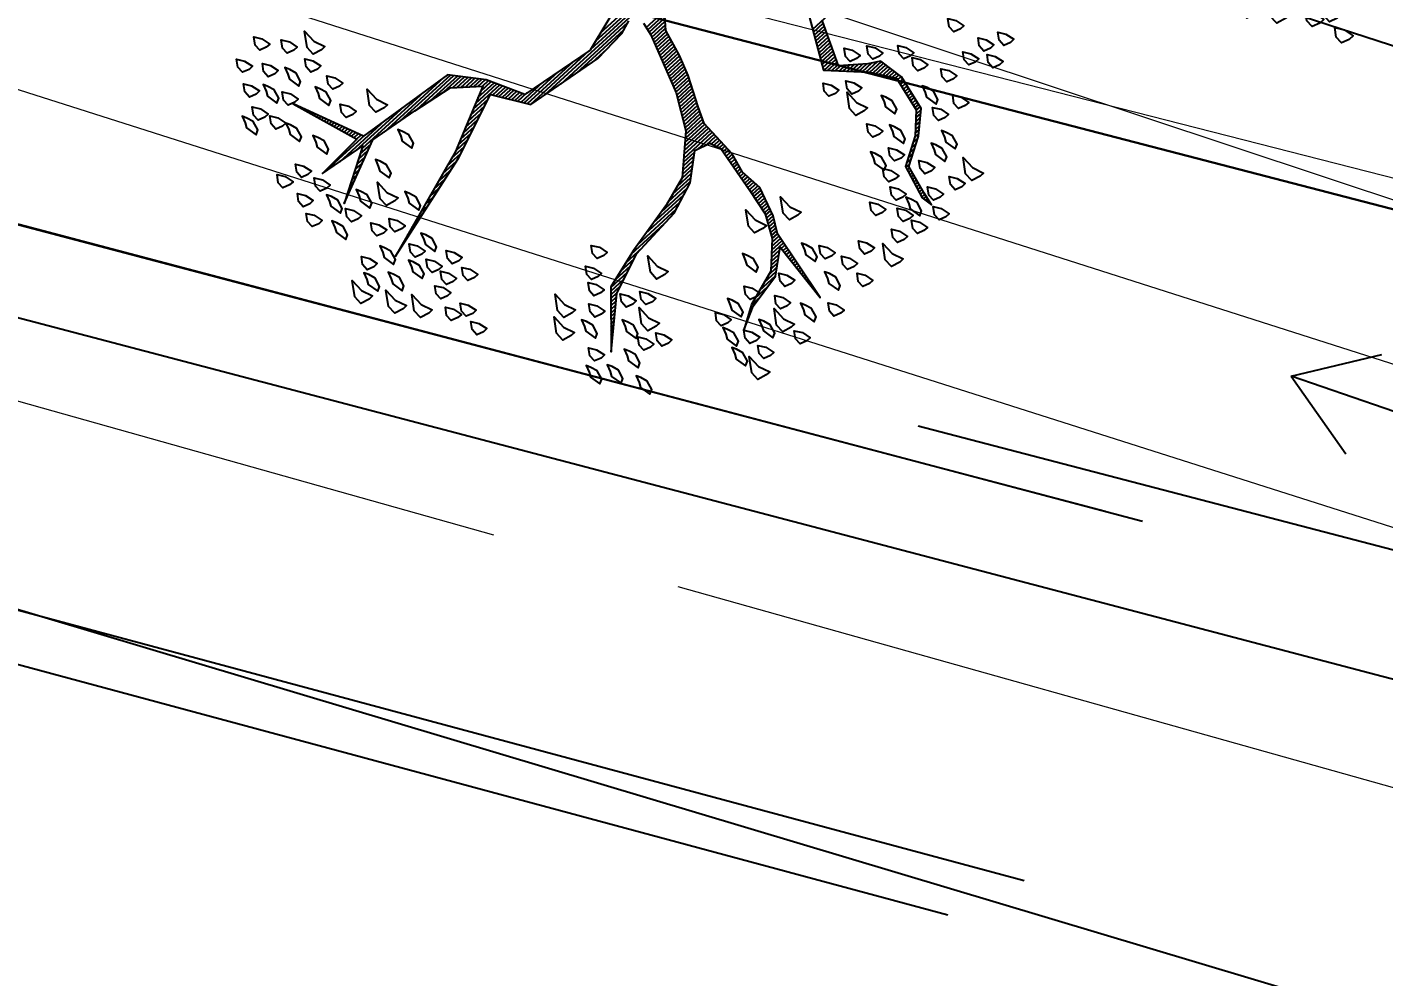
# Model space of a CAD drawing. Header units: metres. Extents: x 2 to 659295185, y -28 to 1124222152.
# Drawn here: x 654913.23 to 654934.5, y 1123112.4 to 1123127.3 of the extents above; entities that cross this region are included whole.
import ezdxf

# ---------------------------------------------------------------- set-up
doc = ezdxf.new("R2010")
doc.units = ezdxf.units.M
doc.header["$MEASUREMENT"] = 0
doc.linetypes.add('ACAD_ISO02W100', pattern=[15, 12, -3])
doc.layers.get('0').update_dxf_attribs({"linetype": 'CONTINUOUS'})
for name, color, linetype in [('Arboles', 3, 'CONTINUOUS'), ('CURVAS', 2, 'CONTINUOUS'), ('MANZANA', 30, 'CONTINUOUS'), ('VIA_ACCESO', 7, 'ACAD_ISO02W100'), ('Vialidad', 1, 'CONTINUOUS')]:
    doc.layers.add(name, color=color, linetype=linetype)
doc.layers.add('LIMITE 2017 IGVSB', color=7, linetype='CONTINUOUS', lineweight=120)
doc.styles.get("Standard").update_dxf_attribs({"font": 'tahoma.ttf'})
doc.dimstyles.new('ISO-25', dxfattribs={"dimtxt": 2.5, "dimasz": 2.5, "dimexe": 1.25, "dimexo": 0.625, "dimtad": 1, "dimtxsty": 'Standard', "dimcen": 2.5, "dimadec": 0, "dimazin": 0, "dimtfac": 1, "dimtmove": 0, "dimatfit": 3, "dimfxl": 1, "dimarcsym": 0})

# ---------------------------------------------------------------- blocks, each defined once
blk = doc.blocks.new('*X2402')
at = {"color": 0}
for p, q in [((16.5321, 17.11), (16.5325, 17.11)), ((16.5355, 17.1), (16.5367, 17.1)), ((16.5388, 17.09), (16.5409, 17.09)), ((16.5421, 17.08), (16.5451, 17.08)), ((16.5454, 17.07), (16.5493, 17.07)), ((16.5488, 17.06), (16.5535, 17.06)), ((16.5521, 17.05), (16.5577, 17.05)), ((16.5554, 17.04), (16.5619, 17.04)), ((16.5588, 17.03), (16.566, 17.03)), ((16.5621, 17.02), (16.5702, 17.02)), ((16.5654, 17.01), (16.5744, 17.01)), ((16.5688, 17), (16.5786, 17)), ((16.5721, 16.99), (16.5828, 16.99)), ((16.5754, 16.98), (16.587, 16.98)), ((16.5788, 16.97), (16.5912, 16.97)), ((16.5821, 16.96), (16.5954, 16.96)), ((16.5854, 16.95), (16.5996, 16.95)), ((16.5888, 16.94), (16.6038, 16.94)), ((16.5921, 16.93), (16.608, 16.93)), ((16.5954, 16.92), (16.6122, 16.92)), ((16.5988, 16.91), (16.6164, 16.91)), ((16.6021, 16.9), (16.6206, 16.9)), ((16.6054, 16.89), (16.6248, 16.89)), ((16.6088, 16.88), (16.629, 16.88)), ((16.6121, 16.87), (16.6331, 16.87)), ((16.443, 16.85), (16.6488, 16.85)), ((16.513, 16.84), (16.7388, 16.84)), ((16.583, 16.83), (16.8288, 16.83)), ((16.6154, 16.86), (16.6373, 16.86)), ((16.5531, 16.79), (16.5956, 16.79)), ((16.5708, 16.8), (16.6189, 16.8)), ((16.5885, 16.81), (16.6422, 16.81)), ((16.6062, 16.82), (16.9188, 16.82)), ((16.7083, 16.81), (17.0088, 16.81)), ((16.7816, 16.8), (17.0309, 16.8)), ((16.8532, 16.79), (17.0394, 16.79)), ((16.4647, 16.74), (16.4789, 16.74)), ((16.4824, 16.75), (16.5022, 16.75)), ((16.5001, 16.76), (16.5256, 16.76)), ((16.5178, 16.77), (16.5489, 16.77)), ((16.5355, 16.78), (16.5722, 16.78)), ((16.9132, 16.78), (17.0478, 16.78)), ((16.9732, 16.77), (17.0563, 16.77)), ((17.0054, 16.76), (17.0647, 16.76)), ((17.0177, 16.75), (17.0732, 16.75)), ((17.0299, 16.74), (17.0817, 16.74)), ((16.4293, 16.72), (16.4322, 16.72)), ((16.447, 16.73), (16.4556, 16.73)), ((17.0421, 16.73), (17.0901, 16.73)), ((17.0543, 16.72), (17.0986, 16.72)), ((17.0665, 16.71), (17.1071, 16.71)), ((17.0788, 16.7), (17.1155, 16.7)), ((17.0288, 16.66), (17.1363, 16.66)), ((17.0504, 16.67), (17.1313, 16.67)), ((17.0719, 16.68), (17.1263, 16.68)), ((17.091, 16.69), (17.1213, 16.69)), ((16.9211, 16.61), (16.995, 16.61)), ((16.9427, 16.62), (17.0214, 16.62)), ((16.9642, 16.63), (17.0477, 16.63)), ((16.9858, 16.64), (17.0741, 16.64)), ((17.0073, 16.65), (17.1413, 16.65)), ((17.0964, 16.64), (17.1463, 16.64)), ((17.1031, 16.63), (17.1513, 16.63)), ((17.1097, 16.62), (17.1563, 16.62)), ((17.1164, 16.61), (17.1613, 16.61)), ((16.8265, 16.57), (16.8895, 16.57)), ((16.8565, 16.58), (16.9159, 16.58)), ((16.8781, 16.59), (16.9423, 16.59)), ((16.8996, 16.6), (16.9686, 16.6)), ((17.1231, 16.6), (17.1663, 16.6)), ((17.1297, 16.59), (17.1713, 16.59)), ((17.1364, 16.58), (17.1763, 16.58)), ((17.1431, 16.57), (17.1813, 16.57)), ((16.7015, 16.53), (16.7578, 16.53)), ((16.7328, 16.54), (16.7955, 16.54)), ((16.764, 16.55), (16.8332, 16.55)), ((16.7953, 16.56), (16.8632, 16.56)), ((17.1497, 16.56), (17.1971, 16.56)), ((17.1564, 16.55), (17.2651, 16.55)), ((17.163, 16.54), (17.3331, 16.54)), ((17.1697, 16.53), (17.401, 16.53)), ((17.511, 16.53), (17.8098, 16.53)), ((17.5448, 16.54), (17.8178, 16.54)), ((16.5453, 16.48), (16.5693, 16.48)), ((16.5765, 16.49), (16.607, 16.49)), ((16.6078, 16.5), (16.6447, 16.5)), ((16.639, 16.51), (16.6824, 16.51)), ((16.6703, 16.52), (16.7201, 16.52)), ((17.1764, 16.52), (17.469, 16.52)), ((17.2412, 16.51), (17.7938, 16.51)), ((17.3112, 16.5), (17.6466, 16.5)), ((17.3812, 16.49), (17.6166, 16.49)), ((17.4512, 16.48), (17.5245, 16.48)), ((17.4773, 16.52), (17.8018, 16.52)), ((16.4515, 16.45), (16.4563, 16.45)), ((16.4828, 16.46), (16.494, 16.46)), ((16.514, 16.47), (16.5317, 16.47)), ((17.6839, 16.44), (17.9326, 16.44)), ((17.6722, 16.39), (17.7352, 16.39)), ((17.6757, 16.4), (17.7432, 16.4)), ((17.6789, 16.41), (17.7512, 16.41)), ((17.6805, 16.42), (17.7592, 16.42)), ((17.6822, 16.43), (17.9666, 16.43)), ((17.6584, 16.35), (17.7214, 16.35)), ((17.6618, 16.36), (17.7239, 16.36)), ((17.6653, 16.37), (17.7264, 16.37)), ((17.6687, 16.38), (17.7289, 16.38)), ((17.6445, 16.31), (17.7114, 16.31)), ((17.648, 16.32), (17.7139, 16.32)), ((17.6514, 16.33), (17.7164, 16.33)), ((17.6549, 16.34), (17.7189, 16.34)), ((17.6272, 16.26), (17.6971, 16.26)), ((17.6307, 16.27), (17.7005, 16.27)), ((17.6341, 16.28), (17.7038, 16.28)), ((17.6376, 16.29), (17.7064, 16.29)), ((17.6411, 16.3), (17.7089, 16.3)), ((17.6134, 16.22), (17.6838, 16.22)), ((17.6168, 16.23), (17.6871, 16.23)), ((17.6203, 16.24), (17.6905, 16.24)), ((17.6237, 16.25), (17.6938, 16.25)), ((17.5981, 16.18), (17.6673, 16.18)), ((17.603, 16.19), (17.6719, 16.19)), ((17.6064, 16.2), (17.6766, 16.2)), ((17.6099, 16.21), (17.6805, 16.21)), ((17.5714, 16.13), (17.6443, 16.13)), ((17.5768, 16.14), (17.6489, 16.14)), ((17.5821, 16.15), (17.6535, 16.15)), ((17.5874, 16.16), (17.6581, 16.16)), ((17.5928, 16.17), (17.6627, 16.17)), ((17.5501, 16.09), (17.6259, 16.09)), ((17.5554, 16.1), (17.6304, 16.1)), ((17.5608, 16.11), (17.635, 16.11)), ((17.5661, 16.12), (17.6396, 16.12)), ((17.5234, 16.05), (17.6088, 16.05)), ((17.5341, 16.06), (17.6131, 16.06)), ((17.5394, 16.07), (17.6174, 16.07)), ((17.5448, 16.08), (17.6216, 16.08)), ((17.4698, 16), (17.6021, 16)), ((17.4806, 16.01), (17.6021, 16.01)), ((17.4913, 16.02), (17.6021, 16.02)), ((17.502, 16.03), (17.6021, 16.03)), ((17.5127, 16.04), (17.6045, 16.04)), ((18.1235, 16), (18.173, 16)), ((18.1287, 16.01), (18.1773, 16.01)), ((18.1339, 16.02), (18.4746, 16.02)), ((17.427, 15.96), (17.4799, 15.96)), ((17.4377, 15.97), (17.4922, 15.97)), ((17.4484, 15.98), (17.5044, 15.98)), ((17.4591, 15.99), (17.6021, 15.99)), ((17.5206, 15.98), (17.6021, 15.98)), ((17.5556, 15.97), (17.6021, 15.97)), ((17.5707, 15.96), (17.6021, 15.96)), ((18.1025, 15.96), (18.1562, 15.96)), ((18.1077, 15.97), (18.1604, 15.97)), ((18.113, 15.98), (18.1646, 15.98)), ((18.1182, 15.99), (18.1688, 15.99)), ((17.3386, 15.92), (17.431, 15.92)), ((17.3711, 15.93), (17.4433, 15.93)), ((17.4036, 15.94), (17.4555, 15.94)), ((17.4163, 15.95), (17.4677, 15.95)), ((17.5747, 15.95), (17.6021, 15.95)), ((17.5787, 15.94), (17.6021, 15.94)), ((17.5827, 15.93), (17.6021, 15.93)), ((17.5846, 15.92), (17.6021, 15.92)), ((18.0816, 15.92), (18.1394, 15.92)), ((18.0868, 15.93), (18.1436, 15.93)), ((18.092, 15.94), (18.1478, 15.94)), ((18.0973, 15.95), (18.152, 15.95)), ((17.1189, 15.87), (17.3117, 15.87)), ((17.1669, 15.88), (17.3397, 15.88)), ((17.2149, 15.89), (17.3677, 15.89)), ((17.2629, 15.9), (17.3957, 15.9)), ((17.3061, 15.91), (17.4188, 15.91)), ((17.5778, 15.87), (17.5996, 15.87)), ((17.5791, 15.88), (17.6018, 15.88)), ((17.5805, 15.89), (17.6021, 15.89)), ((17.5819, 15.9), (17.6021, 15.9)), ((17.5832, 15.91), (17.6021, 15.91)), ((18.0627, 15.88), (18.1225, 15.88)), ((18.0658, 15.89), (18.1267, 15.89)), ((18.0711, 15.9), (18.1309, 15.9)), ((18.0727, 15.87), (18.1183, 15.87)), ((18.0763, 15.91), (18.1351, 15.91)), ((16.9681, 15.83), (17.0472, 15.83)), ((17.0041, 15.84), (17.0729, 15.84)), ((17.0401, 15.85), (17.1235, 15.85)), ((17.0761, 15.86), (17.2435, 15.86)), ((17.5723, 15.83), (17.5907, 15.83)), ((17.5737, 15.84), (17.5929, 15.84)), ((17.575, 15.85), (17.5951, 15.85)), ((17.5764, 15.86), (17.5974, 15.86)), ((18.0827, 15.86), (18.1141, 15.86)), ((18.0927, 15.85), (18.1197, 15.85)), ((18.1027, 15.84), (18.1322, 15.84)), ((18.1127, 15.83), (18.1447, 15.83)), ((16.91, 15.79), (16.9444, 15.79)), ((16.919, 15.8), (16.9701, 15.8)), ((16.9281, 15.81), (16.9958, 15.81)), ((16.9371, 15.82), (17.0215, 15.82)), ((17.5669, 15.79), (17.5866, 15.79)), ((17.5682, 15.8), (17.5856, 15.8)), ((17.5696, 15.81), (17.5863, 15.81)), ((17.5709, 15.82), (17.5885, 15.82)), ((18.1227, 15.82), (18.1572, 15.82)), ((18.1327, 15.81), (18.1697, 15.81)), ((18.1427, 15.8), (18.1822, 15.8)), ((18.1527, 15.79), (18.1947, 15.79)), ((16.8648, 15.74), (16.8853, 15.74)), ((16.8738, 15.75), (16.8965, 15.75)), ((16.8829, 15.76), (16.9077, 15.76)), ((16.8919, 15.77), (16.9189, 15.77)), ((16.9009, 15.78), (16.9301, 15.78)), ((17.56, 15.74), (17.5916, 15.74)), ((17.5614, 15.75), (17.5906, 15.75)), ((17.5628, 15.76), (17.5896, 15.76)), ((17.5641, 15.77), (17.5886, 15.77)), ((17.5655, 15.78), (17.5876, 15.78)), ((18.1627, 15.78), (18.2105, 15.78)), ((18.1727, 15.77), (18.2271, 15.77)), ((18.182, 15.76), (18.2403, 15.76)), ((18.189, 15.75), (18.2422, 15.75)), ((18.196, 15.74), (18.244, 15.74)), ((16.8286, 15.7), (16.8406, 15.7)), ((16.8376, 15.71), (16.8518, 15.71)), ((16.8467, 15.72), (16.863, 15.72)), ((16.8557, 15.73), (16.8742, 15.73)), ((17.5535, 15.7), (17.5875, 15.7)), ((17.5551, 15.71), (17.5906, 15.71)), ((17.5568, 15.72), (17.5936, 15.72)), ((17.5585, 15.73), (17.5926, 15.73)), ((18.203, 15.73), (18.2458, 15.73)), ((18.21, 15.72), (18.2476, 15.72)), ((18.217, 15.71), (18.2494, 15.71)), ((18.224, 15.7), (18.2512, 15.7)), ((16.7924, 15.66), (16.7959, 15.66)), ((16.8014, 15.67), (16.8071, 15.67)), ((16.8105, 15.68), (16.8183, 15.68)), ((16.8195, 15.69), (16.8295, 15.69)), ((17.5468, 15.66), (17.5752, 15.66)), ((17.5485, 15.67), (17.5783, 15.67)), ((17.5501, 15.68), (17.5814, 15.68)), ((17.5518, 15.69), (17.5844, 15.69)), ((18.231, 15.69), (18.2531, 15.69)), ((18.2367, 15.66), (18.2553, 15.66)), ((18.238, 15.68), (18.2549, 15.68)), ((18.2385, 15.67), (18.2567, 15.67)), ((16.7833, 15.65), (16.7848, 15.65)), ((17.5302, 15.61), (17.5598, 15.61)), ((17.5352, 15.62), (17.5629, 15.62)), ((17.5402, 15.63), (17.566, 15.63)), ((17.5435, 15.64), (17.5691, 15.64)), ((17.5451, 15.65), (17.5721, 15.65)), ((18.2273, 15.61), (18.2459, 15.61)), ((18.2292, 15.62), (18.2478, 15.62)), ((18.231, 15.63), (18.2497, 15.63)), ((18.2329, 15.64), (18.2515, 15.64)), ((18.2348, 15.65), (18.2534, 15.65)), ((17.5102, 15.57), (17.5372, 15.57)), ((17.5152, 15.58), (17.5429, 15.58)), ((17.5202, 15.59), (17.5486, 15.59)), ((17.5252, 15.6), (17.5543, 15.6)), ((18.2198, 15.57), (18.2384, 15.57)), ((18.2217, 15.58), (18.2403, 15.58)), ((18.2235, 15.59), (18.2422, 15.59)), ((18.2254, 15.6), (18.244, 15.6)), ((17.4803, 15.53), (17.5226, 15.53)), ((17.4903, 15.54), (17.5241, 15.54)), ((17.5002, 15.55), (17.5257, 15.55)), ((17.5052, 15.56), (17.5315, 15.56)), ((18.2032, 15.53), (18.2284, 15.53)), ((18.2132, 15.54), (18.2328, 15.54)), ((18.216, 15.55), (18.2347, 15.55)), ((18.2179, 15.56), (18.2365, 15.56)), ((17.4303, 15.48), (17.4661, 15.48)), ((17.4403, 15.49), (17.4786, 15.49)), ((17.4503, 15.5), (17.4911, 15.5)), ((17.4603, 15.51), (17.5196, 15.51)), ((17.4703, 15.52), (17.5211, 15.52)), ((17.4981, 15.48), (17.515, 15.48)), ((17.4988, 15.49), (17.5165, 15.49)), ((17.4996, 15.5), (17.5181, 15.5)), ((18.1532, 15.48), (18.1721, 15.48)), ((18.1632, 15.49), (18.1834, 15.49)), ((18.1732, 15.5), (18.1946, 15.5)), ((18.1832, 15.51), (18.2059, 15.51)), ((18.1932, 15.52), (18.2171, 15.52)), ((17.336, 15.44), (17.4161, 15.44)), ((17.368, 15.45), (17.4286, 15.45)), ((17.4, 15.46), (17.4411, 15.46)), ((17.4203, 15.47), (17.4536, 15.47)), ((17.4953, 15.44), (17.509, 15.44)), ((17.496, 15.45), (17.5105, 15.45)), ((17.4967, 15.46), (17.512, 15.46)), ((17.4974, 15.47), (17.5135, 15.47)), ((18.0895, 15.44), (18.1126, 15.44)), ((18.1066, 15.45), (18.1297, 15.45)), ((18.1238, 15.46), (18.1468, 15.46)), ((18.1409, 15.47), (18.1609, 15.47)), ((17.2254, 15.39), (17.2317, 15.39)), ((17.242, 15.4), (17.2517, 15.4)), ((17.2587, 15.41), (17.2717, 15.41)), ((17.2754, 15.42), (17.3128, 15.42)), ((17.304, 15.43), (17.3661, 15.43)), ((17.4917, 15.39), (17.5014, 15.39)), ((17.4924, 15.4), (17.5029, 15.4)), ((17.4931, 15.41), (17.5044, 15.41)), ((17.4938, 15.42), (17.5059, 15.42)), ((17.4946, 15.43), (17.5074, 15.43)), ((18.038, 15.39), (18.0493, 15.39)), ((18.0407, 15.4), (18.0516, 15.4)), ((18.0433, 15.41), (18.0611, 15.41)), ((18.0552, 15.42), (18.0783, 15.42)), ((18.0723, 15.43), (18.0954, 15.43)), ((17.2087, 15.38), (17.2117, 15.38)), ((17.4888, 15.35), (17.4953, 15.35)), ((17.4896, 15.36), (17.4968, 15.36)), ((17.4903, 15.37), (17.4984, 15.37)), ((17.491, 15.38), (17.4999, 15.38)), ((18.0273, 15.35), (18.0401, 15.35)), ((18.03, 15.36), (18.0424, 15.36)), ((18.0327, 15.37), (18.0447, 15.37)), ((18.0353, 15.38), (18.047, 15.38)), ((17.486, 15.31), (17.4893, 15.31)), ((17.4867, 15.32), (17.4908, 15.32)), ((17.4874, 15.33), (17.4923, 15.33)), ((17.4881, 15.34), (17.4938, 15.34)), ((18.0167, 15.31), (18.0309, 15.31)), ((18.0193, 15.32), (18.0332, 15.32)), ((18.022, 15.33), (18.0355, 15.33)), ((18.0247, 15.34), (18.0378, 15.34)), ((17.4831, 15.27), (17.4832, 15.27)), ((17.4838, 15.28), (17.4847, 15.28)), ((17.4846, 15.29), (17.4862, 15.29)), ((17.4853, 15.3), (17.4877, 15.3)), ((18.0113, 15.29), (18.0265, 15.29)), ((18.0115, 15.28), (18.0249, 15.28)), ((18.0135, 15.27), (18.0232, 15.27)), ((18.014, 15.3), (18.0286, 15.3)), ((18.0155, 15.26), (18.0215, 15.26)), ((18.0175, 15.25), (18.0199, 15.25))]:
    blk.add_line(p, q, dxfattribs=at)
blk = doc.blocks.new('ARBUSTO6')
at = {"layer": 'Arboles', "color": 7}
for points in [[(-0.0388, 0.0803), (-0.2684, 0.0122), (-0.5575, 0.0548), (-0.6256, 0.1908), (-0.7191, 0.3014), (-1.1018, 0.3439), (-1.2123, 0.6075), (-1.1273, 0.3524), (-1.3059, 0.3439), (-1.1273, 0.3184), (-1.3229, 0.2078), (-1.0848, 0.3099), (-0.8977, 0.2844), (-0.7446, 0.2589), (-0.6511, 0.1823), (-0.8892, 0.0718), (-1.3144, -0.0643), (-0.8977, 0.0463), (-0.6511, 0.1398), (-0.566, 0.0122), (-0.2684, -0.0303), (-0.1408, -0.0218), (-0.0898, -0.0048)], [(-0.0558, -0.0473), (-0.0643, -0.0983), (-0.1408, -0.3194), (-0.2089, -0.447), (-0.3364, -0.566), (-0.447, -0.6001), (-0.6511, -0.6426), (-0.8041, -0.6851), (-0.9657, -0.8637), (-0.8041, -0.7191), (-0.6511, -0.6596), (-0.447, -0.6426), (-0.3279, -0.6001), (-0.2344, -0.5235), (-0.1748, -0.5405), (-0.1578, -0.583), (-0.1833, -0.7701), (-0.2004, -0.8722), (-0.2429, -0.9572), (-0.3279, -1.0423), (-0.464, -1.0848), (-0.549, -1.1358), (-0.464, -1.0933), (-0.3279, -1.0678), (-0.2429, -0.9997), (-0.2599, -1.2379), (-0.2174, -0.9572), (-0.1833, -0.8977), (-0.1493, -0.7871), (-0.1578, -0.7021), (-0.1408, -0.6256), (-0.1408, -0.5405), (-0.1408, -0.4725), (-0.1153, -0.413), (-0.0643, -0.3024), (-0.0388, -0.2259), (-0.0133, -0.1238), (0.0207, -0.0813)], [(0.4119, -0.447), (0.3184, -0.6256), (0.4374, -0.7446), (0.497, -0.8297), (0.4715, -0.9657), (0.4034, -1.0338), (0.3014, -1.0933), (0.2674, -1.2209), (0.2759, -1.2634), (0.2844, -1.2123), (0.3099, -1.1018), (0.4119, -1.0423), (0.4885, -0.9742), (0.514, -0.8382), (0.497, -0.7446), (0.4544, -0.7191), (0.3694, -0.6511), (0.4374, -0.4895)]]:
    blk.add_lwpolyline(points, dxfattribs=at)
at = {"layer": 'Arboles'}
for points in [[(-1.2463, 0.8116), (-1.2718, 0.8201), (-1.2718, 0.8456), (-1.2548, 0.8712), (-1.2378, 0.8456), (-1.2293, 0.8116)], [(-1.1443, 0.8286), (-1.1698, 0.8371), (-1.1698, 0.8626), (-1.1528, 0.8882), (-1.1358, 0.8626), (-1.1273, 0.8286)], [(-1.2889, 0.7266), (-1.3144, 0.7351), (-1.3144, 0.7606), (-1.2974, 0.7861), (-1.2804, 0.7606), (-1.2718, 0.7266)], [(-1.1868, 0.7351), (-1.2123, 0.7436), (-1.2123, 0.7691), (-1.1953, 0.7946), (-1.1783, 0.7691), (-1.1698, 0.7351)], [(-1.0763, 0.7521), (-1.1018, 0.7606), (-1.1018, 0.7861), (-1.0848, 0.8116), (-1.0678, 0.7861), (-1.0593, 0.7521)], [(-0.9997, 0.6841), (-1.0337, 0.6926), (-1.0337, 0.7266), (-0.9997, 0.7776), (-0.9997, 0.7266), (-0.9827, 0.6841)], [(-1.3909, 0.6756), (-1.3994, 0.6586), (-1.3909, 0.616), (-1.3739, 0.6245), (-1.3654, 0.6586), (-1.3739, 0.6841), (-1.3824, 0.7011)], [(-1.3229, 0.6415), (-1.3484, 0.65), (-1.3484, 0.6756), (-1.3314, 0.7011), (-1.3144, 0.6756), (-1.3059, 0.6415)], [(-1.2548, 0.7096), (-1.2633, 0.6926), (-1.2548, 0.65), (-1.2378, 0.6586), (-1.2293, 0.6926), (-1.2378, 0.7181), (-1.2463, 0.7351)], [(-1.1528, 0.7011), (-1.1613, 0.6841), (-1.1528, 0.6415), (-1.1358, 0.65), (-1.1273, 0.6841), (-1.1358, 0.7096), (-1.1443, 0.7266)], [(-1.0593, 0.6415), (-1.0848, 0.65), (-1.0848, 0.6756), (-1.0678, 0.7011), (-1.0507, 0.6756), (-1.0422, 0.6415)], [(-1.2038, 0.6075), (-1.2293, 0.616), (-1.2293, 0.6415), (-1.2123, 0.6671), (-1.1953, 0.6415), (-1.1868, 0.6075)], [(-1.2974, 0.5735), (-1.3229, 0.582), (-1.3229, 0.6075), (-1.3059, 0.633), (-1.2889, 0.6075), (-1.2804, 0.5735)], [(-1.2889, 0.548), (-1.2974, 0.531), (-1.2889, 0.4885), (-1.2718, 0.497), (-1.2633, 0.531), (-1.2718, 0.5565), (-1.2804, 0.5735)], [(-1.1188, 0.5735), (-1.1273, 0.5565), (-1.1188, 0.514), (-1.1018, 0.5225), (-1.0933, 0.5565), (-1.1018, 0.582), (-1.1103, 0.599)], [(-1.0422, 0.5395), (-1.0678, 0.548), (-1.0678, 0.5735), (-1.0507, 0.599), (-1.0337, 0.5735), (-1.0252, 0.5395)], [(-1.0763, 0.4289), (-1.1018, 0.4374), (-1.1018, 0.463), (-1.0848, 0.4885), (-1.0678, 0.463), (-1.0593, 0.4289)], [(-1.4249, 0.3949), (-1.4504, 0.4034), (-1.4504, 0.4289), (-1.4334, 0.4545), (-1.4164, 0.4289), (-1.4079, 0.3949)], [(-1.3484, 0.3779), (-1.3739, 0.3864), (-1.3739, 0.4119), (-1.3569, 0.4374), (-1.3399, 0.4119), (-1.3314, 0.3779)], [(-1.2463, 0.4459), (-1.2548, 0.4289), (-1.2463, 0.3864), (-1.2293, 0.3949), (-1.2208, 0.4289), (-1.2293, 0.4545), (-1.2378, 0.4715)], [(-0.9742, 0.3694), (-1.0082, 0.3779), (-1.0082, 0.4119), (-0.9742, 0.463), (-0.9742, 0.4119), (-0.9572, 0.3694)], [(-1.4164, 0.2929), (-1.4419, 0.3014), (-1.4419, 0.3269), (-1.4249, 0.3524), (-1.4079, 0.3269), (-1.3994, 0.2929)], [(-1.3314, 0.2929), (-1.3569, 0.3014), (-1.3569, 0.3269), (-1.3399, 0.3524), (-1.3229, 0.3269), (-1.3144, 0.2929)], [(-1.4419, 0.2163), (-1.4674, 0.2248), (-1.4674, 0.2504), (-1.4504, 0.2759), (-1.4334, 0.2504), (-1.4249, 0.2163)], [(-1.3569, 0.2504), (-1.3654, 0.2333), (-1.3569, 0.1908), (-1.3399, 0.1993), (-1.3314, 0.2333), (-1.3399, 0.2589), (-1.3484, 0.2759)], [(-0.9997, 0.2504), (-1.0082, 0.2333), (-0.9997, 0.1908), (-0.9827, 0.1993), (-0.9742, 0.2333), (-0.9827, 0.2589), (-0.9912, 0.2759)], [(-1.1358, 0.2248), (-1.1443, 0.2078), (-1.1358, 0.1653), (-1.1188, 0.1738), (-1.1103, 0.2078), (-1.1188, 0.2333), (-1.1273, 0.2504)], [(-1.4079, 0.1653), (-1.4164, 0.1483), (-1.4079, 0.1058), (-1.3909, 0.1143), (-1.3824, 0.1483), (-1.3909, 0.1738), (-1.3994, 0.1908)], [(-1.3229, 0.1313), (-1.3484, 0.1398), (-1.3484, 0.1653), (-1.3314, 0.1908), (-1.3144, 0.1653), (-1.3059, 0.1313)], [(-1.2633, 0.1908), (-1.2718, 0.1738), (-1.2633, 0.1313), (-1.2463, 0.1398), (-1.2378, 0.1738), (-1.2463, 0.1993), (-1.2548, 0.2163)], [(-1.1783, 0.0888), (-1.2123, 0.0973), (-1.2123, 0.1313), (-1.1783, 0.1823), (-1.1783, 0.1313), (-1.1613, 0.0888)], [(-1.2889, 0.0292), (-1.3144, 0.0378), (-1.3144, 0.0633), (-1.2974, 0.0888), (-1.2804, 0.0633), (-1.2718, 0.0292)], [(-1.1358, 0.0633), (-1.1443, 0.0463), (-1.1358, 0.0037), (-1.1188, 0.0122), (-1.1103, 0.0463), (-1.1188, 0.0718), (-1.1273, 0.0888)], [(-1.2293, -0.0048), (-1.2548, 0.0037), (-1.2548, 0.0292), (-1.2378, 0.0548), (-1.2208, 0.0292), (-1.2123, -0.0048)], [(-1.3994, -0.0388), (-1.4249, -0.0303), (-1.4249, -0.0048), (-1.4079, 0.0207), (-1.3909, -0.0048), (-1.3824, -0.0388)], [(-1.3399, -0.0218), (-1.3484, -0.0388), (-1.3399, -0.0813), (-1.3229, -0.0728), (-1.3144, -0.0388), (-1.3229, -0.0133), (-1.3314, 0.0037)], [(-1.493, -0.1153), (-1.527, -0.1068), (-1.527, -0.0728), (-1.493, -0.0218), (-1.493, -0.0728), (-1.4759, -0.1153)], [(-1.4504, -0.0558), (-1.4589, -0.0728), (-1.4504, -0.1153), (-1.4334, -0.1068), (-1.4249, -0.0728), (-1.4334, -0.0473), (-1.4419, -0.0303)], [(-1.2378, -0.1238), (-1.2633, -0.1153), (-1.2633, -0.0898), (-1.2463, -0.0643), (-1.2293, -0.0898), (-1.2208, -0.1238)], [(-1.1953, -0.0898), (-1.2038, -0.1068), (-1.1953, -0.1493), (-1.1783, -0.1408), (-1.1698, -0.1068), (-1.1783, -0.0813), (-1.1868, -0.0643)], [(-1.3824, -0.1153), (-1.3909, -0.1323), (-1.3824, -0.1748), (-1.3654, -0.1663), (-1.3569, -0.1323), (-1.3654, -0.1068), (-1.3739, -0.0898)], [(-1.2974, -0.1323), (-1.3059, -0.1493), (-1.2974, -0.1919), (-1.2804, -0.1834), (-1.2718, -0.1493), (-1.2804, -0.1238), (-1.2889, -0.1068)], [(-1.4249, -0.2259), (-1.4589, -0.2174), (-1.4589, -0.1834), (-1.4249, -0.1323), (-1.4249, -0.1834), (-1.4079, -0.2259)], [(-1.2293, -0.2089), (-1.2548, -0.2004), (-1.2548, -0.1748), (-1.2378, -0.1493), (-1.2208, -0.1748), (-1.2123, -0.2089)], [(-1.3654, -0.3024), (-1.3994, -0.2939), (-1.3994, -0.2599), (-1.3654, -0.2089), (-1.3654, -0.2599), (-1.3484, -0.3024)], [(-1.1528, -0.2344), (-1.1783, -0.2259), (-1.1783, -0.2004), (-1.1613, -0.1748), (-1.1443, -0.2004), (-1.1358, -0.2344)], [(-1.2718, -0.3024), (-1.2974, -0.2939), (-1.2974, -0.2684), (-1.2804, -0.2429), (-1.2633, -0.2684), (-1.2548, -0.3024)], [(-1.2208, -0.2769), (-1.2463, -0.2684), (-1.2463, -0.2429), (-1.2293, -0.2174), (-1.2123, -0.2429), (-1.2038, -0.2769)], [(-1.1528, -0.3194), (-1.1783, -0.3109), (-1.1783, -0.2854), (-1.1613, -0.2599), (-1.1443, -0.2854), (-1.1358, -0.3194)], [(-1.2974, -0.3875), (-1.3229, -0.3789), (-1.3229, -0.3534), (-1.3059, -0.3279), (-1.2889, -0.3534), (-1.2804, -0.3875)], [(-1.2463, -0.413), (-1.2718, -0.4045), (-1.2718, -0.3789), (-1.2548, -0.3534), (-1.2378, -0.3789), (-1.2293, -0.413)], [(-1.2633, -0.4895), (-1.2889, -0.481), (-1.2889, -0.4555), (-1.2718, -0.43), (-1.2548, -0.4555), (-1.2463, -0.4895)], [(-0.7446, -0.583), (-0.7701, -0.5745), (-0.7701, -0.549), (-0.7531, -0.5235), (-0.7361, -0.549), (-0.7276, -0.583)], [(-0.9742, -0.6596), (-1.0082, -0.6511), (-1.0082, -0.6171), (-0.9742, -0.566), (-0.9742, -0.6171), (-0.9572, -0.6596)], [(-0.8126, -0.6256), (-0.8381, -0.6171), (-0.8381, -0.5915), (-0.8211, -0.566), (-0.8041, -0.5915), (-0.7956, -0.6256)], [(-1.0337, -0.7191), (-1.0678, -0.7106), (-1.0678, -0.6766), (-1.0337, -0.6256), (-1.0337, -0.6766), (-1.0167, -0.7191)], [(-0.8467, -0.6766), (-0.8722, -0.6681), (-0.8722, -0.6426), (-0.8552, -0.6171), (-0.8381, -0.6426), (-0.8296, -0.6766)], [(0.4374, -0.6766), (0.4119, -0.6681), (0.4119, -0.6426), (0.4289, -0.6171), (0.4459, -0.6426), (0.4544, -0.6766)], [(-0.8977, -0.7361), (-0.9232, -0.7276), (-0.9232, -0.7021), (-0.9062, -0.6766), (-0.8892, -0.7021), (-0.8807, -0.7361)], [(-0.6256, -0.7871), (-0.6596, -0.7786), (-0.6596, -0.7446), (-0.6256, -0.6936), (-0.6256, -0.7446), (-0.6085, -0.7871)], [(0.2929, -0.7191), (0.2674, -0.7106), (0.2674, -0.6851), (0.2844, -0.6596), (0.3014, -0.6851), (0.3099, -0.7191)], [(0.5055, -0.7276), (0.48, -0.7191), (0.48, -0.6936), (0.497, -0.6681), (0.514, -0.6936), (0.5225, -0.7276)], [(-0.9742, -0.7276), (-0.9827, -0.7446), (-0.9742, -0.7871), (-0.9572, -0.7786), (-0.9487, -0.7446), (-0.9572, -0.7191), (-0.9657, -0.7021)], [(-0.7871, -0.7871), (-0.8126, -0.7786), (-0.8126, -0.7531), (-0.7956, -0.7276), (-0.7786, -0.7531), (-0.7701, -0.7871)], [(0.3609, -0.7701), (0.3354, -0.7616), (0.3354, -0.7361), (0.3524, -0.7106), (0.3694, -0.7361), (0.3779, -0.7701)], [(-0.7276, -0.8297), (-0.7531, -0.8212), (-0.7531, -0.7956), (-0.7361, -0.7701), (-0.7191, -0.7956), (-0.7106, -0.8297)], [(0.3269, -0.8382), (0.2929, -0.8297), (0.2929, -0.7956), (0.3269, -0.7446), (0.3269, -0.7956), (0.3439, -0.8382)], [(0.5905, -0.8042), (0.565, -0.7956), (0.565, -0.7701), (0.582, -0.7446), (0.599, -0.7701), (0.6075, -0.8042)], [(-1.0082, -0.8552), (-1.0337, -0.8467), (-1.0337, -0.8212), (-1.0167, -0.7956), (-0.9997, -0.8212), (-0.9912, -0.8552)], [(-0.8637, -0.8297), (-0.8722, -0.8467), (-0.8637, -0.8892), (-0.8467, -0.8807), (-0.8381, -0.8467), (-0.8467, -0.8212), (-0.8552, -0.8042)], [(-0.7786, -0.9062), (-0.8126, -0.8977), (-0.8126, -0.8637), (-0.7786, -0.8127), (-0.7786, -0.8637), (-0.7616, -0.9062)], [(-0.2429, -0.9062), (-0.2769, -0.8977), (-0.2769, -0.8637), (-0.2429, -0.8127), (-0.2429, -0.8637), (-0.2259, -0.9062)], [(0.599, -0.8722), (0.5735, -0.8637), (0.5735, -0.8382), (0.5905, -0.8127), (0.6075, -0.8382), (0.616, -0.8722)], [(0.7946, -0.8552), (0.7691, -0.8467), (0.7691, -0.8212), (0.7861, -0.7956), (0.8031, -0.8212), (0.8116, -0.8552)], [(-1.0763, -0.8637), (-1.0848, -0.8807), (-1.0763, -0.9232), (-1.0593, -0.9147), (-1.0507, -0.8807), (-1.0593, -0.8552), (-1.0678, -0.8382)], [(-0.1153, -0.9572), (-0.1493, -0.9487), (-0.1493, -0.9147), (-0.1153, -0.8637), (-0.1153, -0.9147), (-0.0983, -0.9572)], [(0.4034, -0.8637), (0.3949, -0.8807), (0.4034, -0.9232), (0.4204, -0.9147), (0.4289, -0.8807), (0.4204, -0.8552), (0.4119, -0.8382)], [(-1.0167, -0.9147), (-1.0252, -0.9317), (-1.0167, -0.9742), (-0.9997, -0.9657), (-0.9912, -0.9317), (-0.9997, -0.9062), (-1.0082, -0.8892)], [(-0.9317, -0.9147), (-0.9402, -0.9317), (-0.9317, -0.9742), (-0.9147, -0.9657), (-0.9062, -0.9317), (-0.9147, -0.9062), (-0.9232, -0.8892)], [(-0.8467, -0.9487), (-0.8722, -0.9402), (-0.8722, -0.9147), (-0.8552, -0.8892), (-0.8381, -0.9147), (-0.8296, -0.9487)], [(0.3099, -0.9402), (0.2844, -0.9317), (0.2844, -0.9062), (0.3014, -0.8807), (0.3184, -0.9062), (0.3269, -0.9402)], [(-0.7871, -0.9827), (-0.8126, -0.9742), (-0.8126, -0.9487), (-0.7956, -0.9232), (-0.7786, -0.9487), (-0.7701, -0.9827)], [(-0.3704, -0.9487), (-0.3789, -0.9657), (-0.3704, -1.0082), (-0.3534, -0.9997), (-0.3449, -0.9657), (-0.3534, -0.9402), (-0.3619, -0.9232)], [(0.3524, -0.9657), (0.3439, -0.9827), (0.3524, -1.0253), (0.3694, -1.0168), (0.3779, -0.9827), (0.3694, -0.9572), (0.3609, -0.9402)], [(0.5395, -0.9402), (0.531, -0.9572), (0.5395, -0.9997), (0.5565, -0.9912), (0.565, -0.9572), (0.5565, -0.9317), (0.548, -0.9147)], [(0.65, -0.9742), (0.6245, -0.9657), (0.6245, -0.9402), (0.6415, -0.9147), (0.6585, -0.9402), (0.667, -0.9742)], [(0.7521, -0.9827), (0.7266, -0.9742), (0.7266, -0.9487), (0.7436, -0.9232), (0.7606, -0.9487), (0.7691, -0.9827)], [(0.8286, -0.9827), (0.8031, -0.9742), (0.8031, -0.9487), (0.8201, -0.9232), (0.8371, -0.9487), (0.8456, -0.9827)], [(-0.9657, -1.0168), (-0.9742, -1.0338), (-0.9657, -1.0763), (-0.9487, -1.0678), (-0.9402, -1.0338), (-0.9487, -1.0082), (-0.9572, -0.9912)], [(0.2333, -0.9912), (0.2248, -1.0082), (0.2333, -1.0508), (0.2504, -1.0423), (0.2589, -1.0082), (0.2504, -0.9827), (0.2418, -0.9657)], [(0.3099, -1.0593), (0.2844, -1.0508), (0.2844, -1.0253), (0.3014, -0.9997), (0.3184, -1.0253), (0.3269, -1.0593)], [(0.531, -1.0593), (0.5055, -1.0508), (0.5055, -1.0253), (0.5225, -0.9997), (0.5395, -1.0253), (0.548, -1.0593)], [(0.8116, -1.0508), (0.7861, -1.0423), (0.7861, -1.0168), (0.8031, -0.9912), (0.8201, -1.0168), (0.8286, -1.0508)], [(0.8967, -1.0168), (0.8711, -1.0082), (0.8711, -0.9827), (0.8881, -0.9572), (0.9052, -0.9827), (0.9137, -1.0168)], [(-0.5745, -1.0763), (-0.6, -1.0678), (-0.6, -1.0423), (-0.583, -1.0168), (-0.566, -1.0423), (-0.5575, -1.0763)], [(-0.5235, -1.0338), (-0.532, -1.0508), (-0.5235, -1.0933), (-0.5065, -1.0848), (-0.498, -1.0508), (-0.5065, -1.0253), (-0.515, -1.0082)], [(-0.43, -1.0763), (-0.4555, -1.0678), (-0.4555, -1.0423), (-0.4385, -1.0168), (-0.4215, -1.0423), (-0.413, -1.0763)], [(-0.1833, -1.0678), (-0.1919, -1.0848), (-0.1833, -1.1273), (-0.1663, -1.1188), (-0.1578, -1.0848), (-0.1663, -1.0593), (-0.1748, -1.0423)], [(0.2418, -1.1018), (0.2163, -1.0933), (0.2163, -1.0678), (0.2333, -1.0423), (0.2504, -1.0678), (0.2589, -1.1018)], [(0.616, -1.0763), (0.5905, -1.0678), (0.5905, -1.0423), (0.6075, -1.0168), (0.6245, -1.0423), (0.633, -1.0763)], [(-0.6085, -1.1018), (-0.617, -1.1188), (-0.6085, -1.1613), (-0.5915, -1.1528), (-0.583, -1.1188), (-0.5915, -1.0933), (-0.6, -1.0763)], [(-0.3024, -1.1273), (-0.3279, -1.1188), (-0.3279, -1.0933), (-0.3109, -1.0678), (-0.2939, -1.0933), (-0.2854, -1.1273)], [(0.48, -1.1103), (0.4715, -1.1273), (0.48, -1.1698), (0.497, -1.1613), (0.5055, -1.1273), (0.497, -1.1018), (0.4885, -1.0848)], [(-0.3704, -1.1783), (-0.3959, -1.1698), (-0.3959, -1.1443), (-0.3789, -1.1188), (-0.3619, -1.1443), (-0.3534, -1.1783)], [(-0.1238, -1.1528), (-0.1493, -1.1443), (-0.1493, -1.1188), (-0.1323, -1.0933), (-0.1153, -1.1188), (-0.1068, -1.1528)], [(0.1228, -1.1613), (0.0973, -1.1528), (0.0973, -1.1273), (0.1143, -1.1018), (0.1313, -1.1273), (0.1398, -1.1613)], [(0.2163, -1.1698), (0.1908, -1.1613), (0.1908, -1.1358), (0.2078, -1.1103), (0.2248, -1.1358), (0.2333, -1.1698)], [(0.3609, -1.1698), (0.3354, -1.1613), (0.3354, -1.1358), (0.3524, -1.1103), (0.3694, -1.1358), (0.3779, -1.1698)], [(0.4204, -1.1188), (0.4119, -1.1358), (0.4204, -1.1783), (0.4374, -1.1698), (0.4459, -1.1358), (0.4374, -1.1103), (0.4289, -1.0933)], [(-0.6341, -1.1783), (-0.6426, -1.1953), (-0.6341, -1.2379), (-0.617, -1.2294), (-0.6085, -1.1953), (-0.617, -1.1698), (-0.6256, -1.1528)], [(-0.5405, -1.1953), (-0.566, -1.1868), (-0.566, -1.1613), (-0.549, -1.1358), (-0.532, -1.1613), (-0.5235, -1.1953)], [(-0.4895, -1.1698), (-0.498, -1.1868), (-0.4895, -1.2294), (-0.4725, -1.2209), (-0.464, -1.1868), (-0.4725, -1.1613), (-0.481, -1.1443)], [(-0.413, -1.2464), (-0.447, -1.2379), (-0.447, -1.2038), (-0.413, -1.1528), (-0.413, -1.2038), (-0.3959, -1.2464)], [(-0.5405, -1.2719), (-0.566, -1.2634), (-0.566, -1.2379), (-0.549, -1.2123), (-0.532, -1.2379), (-0.5235, -1.2719)], [(-0.3364, -1.2294), (-0.3449, -1.2464), (-0.3364, -1.2889), (-0.3194, -1.2804), (-0.3109, -1.2464), (-0.3194, -1.2209), (-0.3279, -1.2038)], [(-0.1919, -1.2038), (-0.2004, -1.2209), (-0.1919, -1.2634), (-0.1748, -1.2549), (-0.1663, -1.2209), (-0.1748, -1.1953), (-0.1833, -1.1783)], [(-0.0898, -1.2379), (-0.1153, -1.2294), (-0.1153, -1.2038), (-0.0983, -1.1783), (-0.0813, -1.2038), (-0.0728, -1.2379)], [(-0.0048, -1.2379), (-0.0303, -1.2294), (-0.0303, -1.2038), (-0.0133, -1.1783), (0.0037, -1.2038), (0.0122, -1.2379)], [(0.1823, -1.2464), (0.1568, -1.2379), (0.1568, -1.2123), (0.1738, -1.1868), (0.1908, -1.2123), (0.1993, -1.2464)], [(0.2163, -1.2038), (0.2078, -1.2209), (0.2163, -1.2634), (0.2333, -1.2549), (0.2418, -1.2209), (0.2333, -1.1953), (0.2248, -1.1783)], [(0.3184, -1.2634), (0.2929, -1.2549), (0.2929, -1.2294), (0.3099, -1.2038), (0.3269, -1.2294), (0.3354, -1.2634)], [(0.48, -1.3059), (0.4459, -1.2974), (0.4459, -1.2634), (0.48, -1.2123), (0.48, -1.2634), (0.497, -1.3059)], [(-0.6, -1.3144), (-0.6341, -1.3059), (-0.6341, -1.2719), (-0.6, -1.2209), (-0.6, -1.2719), (-0.583, -1.3144)], [(0.0463, -1.3399), (0.0122, -1.3314), (0.0122, -1.2974), (0.0463, -1.2464), (0.0463, -1.2974), (0.0633, -1.3399)], [(0.1143, -1.2889), (0.0888, -1.2804), (0.0888, -1.2549), (0.1058, -1.2294), (0.1228, -1.2549), (0.1313, -1.2889)], [(0.1908, -1.3144), (0.1653, -1.3059), (0.1653, -1.2804), (0.1823, -1.2549), (0.1993, -1.2804), (0.2078, -1.3144)], [(0.4034, -1.2889), (0.3779, -1.2804), (0.3779, -1.2549), (0.3949, -1.2294), (0.4119, -1.2549), (0.4204, -1.2889)], [(-0.4044, -1.3229), (-0.43, -1.3144), (-0.43, -1.2889), (-0.413, -1.2634), (-0.3959, -1.2889), (-0.3874, -1.3229)], [(-0.2429, -1.3314), (-0.2684, -1.3229), (-0.2684, -1.2974), (-0.2514, -1.2719), (-0.2344, -1.2974), (-0.2259, -1.3314)], [(-0.0898, -1.3229), (-0.1153, -1.3144), (-0.1153, -1.2889), (-0.0983, -1.2634), (-0.0813, -1.2889), (-0.0728, -1.3229)], [(0.2844, -1.3314), (0.2589, -1.3229), (0.2589, -1.2974), (0.2759, -1.2719), (0.2929, -1.2974), (0.3014, -1.3314)]]:
    blk.add_lwpolyline(points, close=True, dxfattribs=at)
blk.add_blockref('*X2402', (-17.7429, -16.5069), dxfattribs=at)
blk = doc.blocks.new('*D2459')
at = {"layer": 'LIMITE 2017 IGVSB', "color": 0, "lineweight": -2, "transparency": 16777216}
for p, q in [((654864.552, 1123147.5), (654865.625, 1123150.796)), ((654867.616, 1123148.834), (654941.031, 1123124.932)), ((655015, 1123100.85), (654947.081, 1123122.962)), ((655016.691, 1123097.968), (655017.764, 1123101.264))]:
    blk.add_line(p, q, dxfattribs=at)
at = {"layer": 'LIMITE 2017 IGVSB', "color": 0, "lineweight": 0, "transparency": 16777216}
for points in [[(654867.745, 1123149.23), (654867.487, 1123148.438), (654865.238, 1123149.608)], [(655015.129, 1123101.246), (655014.871, 1123100.453), (655017.378, 1123100.076)]]:
    blk.add_solid(points, dxfattribs=at)
at = {"layer": 'LIMITE 2017 IGVSB', "color": 0, "lineweight": 0, "transparency": 16777216, "insert": (654944.054, 1123123.943), "char_height": 2.5, "attachment_point": 5, "rotation": 341.9662}
blk.add_mtext('160', dxfattribs=at)

msp = doc.modelspace()

# ---------------------------------------------------------------- linework, layer by layer
for p, q in [((654933.0439, 1123121.8239), (654934.4657, 1123122.1655)), ((654940.4151, 1123119.2925), (654933.0439, 1123121.8239)), ((654933.0439, 1123121.8239), (654933.9025, 1123120.6091))]:
    msp.add_line(p, q)
at = {"lineweight": 30}
msp.add_lwpolyline([(654886.8737, 1123376.4179), (654943.8476, 1123320.4418), (654974.2977, 1123290.8224), (654971.9299, 1123279.7725), (654974.916, 1123275.7498), (654965.9652, 1123245.6902), (654925.6945, 1123255.2906), (654924.7925, 1123251.3936), (654909.2047, 1123255.0016), (654907.4079, 1123241.9804), (654892.1346, 1123244.5281), (654876.2977, 1123171.8224), (654943.1061, 1123127.6342), (654948.3512, 1123120.8818), (654737.653, 1123175.6708)], dxfattribs=at)
msp.add_lwpolyline([(654886.8737, 1123376.4179), (654943.8476, 1123320.4418), (654974.2977, 1123290.8224), (654971.9299, 1123279.7725), (654974.916, 1123275.7498), (654965.9652, 1123245.6902), (654925.6945, 1123255.2906), (654924.7925, 1123251.3936), (654909.2047, 1123255.0016), (654907.4079, 1123241.9804), (654892.1346, 1123244.5281), (654876.2977, 1123171.8224), (654943.1061, 1123127.6342), (654948.3512, 1123120.8818), (654737.653, 1123175.6708)], dxfattribs=at)
msp.add_lwpolyline([(654886.8737, 1123376.4179), (654943.8476, 1123320.4418), (654974.2977, 1123290.8224), (654971.9299, 1123279.7725), (654974.916, 1123275.7498), (654965.9652, 1123245.6902), (654925.6945, 1123255.2906), (654924.7925, 1123251.3936), (654909.2047, 1123255.0016), (654907.4079, 1123241.9804), (654892.1346, 1123244.5281), (654876.2977, 1123171.8224), (654943.1061, 1123127.6342), (654948.3512, 1123120.8818), (654737.653, 1123175.6708)], dxfattribs=at)
at = {"layer": 'CURVAS', "lineweight": 0}
for points in [[(654888, 1123376), (654945, 1123320), (654976, 1123291), (654973, 1123279), (654976, 1123275), (654967, 1123245), (654927, 1123255), (654926, 1123251), (654910, 1123255), (654909, 1123242), (654893, 1123244), (654879, 1123172), (654944, 1123127), (654950, 1123121), (654739, 1123175)], [(654888, 1123376), (654945, 1123320), (654976, 1123291), (654973, 1123279), (654976, 1123275), (654967, 1123245), (654927, 1123255), (654926, 1123251), (654910, 1123255), (654909, 1123242), (654893, 1123244), (654878, 1123172), (654944, 1123127), (654950, 1123121), (654739, 1123175)]]:
    msp.add_lwpolyline(points, dxfattribs=at)
at = {"layer": 'LIMITE 2017 IGVSB', "color": 5, "lineweight": 0}
for p, q in [((655006.0387, 1123099.1848), (654834.2866, 1123154.1037)), ((655004.7445, 1123097.1112), (654833.5353, 1123151.6644))]:
    msp.add_line(p, q, dxfattribs=at)
at = {"layer": 'LIMITE 2017 IGVSB', "color": 2, "lineweight": 0}
msp.add_line((655016.4983, 1123097.3774), (654864.623, 1123147.872), dxfattribs=at)
at = {"layer": 'MANZANA', "lineweight": -3}
msp.add_line((656566, 1122688), (653627, 1123461), dxfattribs=at)
at = {"layer": 'MANZANA', "color": 40, "true_color": 0xf8d731}
msp.add_lwpolyline([(655104.0934, 1123064.4153), (654993.579, 1123094.0714), (654826.2083, 1123144.1582)], dxfattribs=at)
at = {"layer": 'MANZANA'}
msp.add_lwpolyline([(654927.2005, 1123121.0448), (655267.4121, 1123032.3689), (655629.0163, 1122937.1373), (656003.0421, 1122837.7651), (656111.0403, 1122807.7464), (656275.6255, 1122769.1017), (656439.3695, 1122727.3103)], dxfattribs=at)
msp.add_lwpolyline([(654927.2005, 1123121.0448), (655267.4121, 1123032.3689), (655629.0163, 1122937.1373), (656003.0421, 1122837.7651), (656111.0403, 1122807.7464), (656275.6255, 1122769.1017), (656439.3695, 1122727.3103)], dxfattribs=at)
at = {"layer": 'VIA_ACCESO', "lineweight": 15}
msp.add_lwpolyline([(655007.1853, 1123094.9696), (654842.4708, 1123141.2885), (654476.7096, 1123238.6472), (654476.7096, 1123238.6472)], dxfattribs=at)
at = {"layer": 'Vialidad', "flags": 128}
for points in [[(654928.8581, 1123113.9086), (654440.2985, 1123245.3846)], [(654575.7595, 1123213.4139), (654930.7143, 1123119.5501)]]:
    msp.add_lwpolyline(points, dxfattribs=at)
at = {"layer": 'Vialidad'}
for points in [[(654930.1304, 1123119.7043), (654565.0927, 1123215.9344), (654540.8387, 1123222.7254), (654533.1417, 1123228.7624), (654533.7869, 1123231.285)], [(654505.3477, 1123228.4914), (654538.9677, 1123218.0804), (654564.7407, 1123211.1604), (654927.6624, 1123113.3736)]]:
    msp.add_lwpolyline(points, dxfattribs=at)

# ---------------------------------------------------------------- block references
at = {"layer": 'Arboles', "rotation": 42.49660342024684}
for p, xscale, yscale, zscale in [((654936.8972, 1123133.0487), 4.892982028170901, 4.892982028170901, 4.892982028170901), ((654922.9287, 1123127.6715), 4.239678611648719, 4.239678611648719, 4.239678611648719)]:
    msp.add_blockref('ARBUSTO6', p, dxfattribs=dict(at, xscale=xscale, yscale=yscale, zscale=zscale))

# ---------------------------------------------------------------- dimensions: what is measured, and where the dimension line sits
at = {"layer": 'LIMITE 2017 IGVSB', "lineweight": 0}
dim = msp.add_linear_dim(base=(654865.2384, 1123149.6079), p1=(655016.4977, 1123097.3733), p2=(654864.3586, 1123146.9056), angle=161.96618, dimstyle='ISO-25', override={"dimtmove": 2}, dxfattribs=at)
dim.commit()
dim.dimension.update_dxf_attribs({"geometry": '*D2459', "text_midpoint": (654944.0542, 1123123.9427), "dimtype": 161})

doc.saveas('drawing.dxf')
